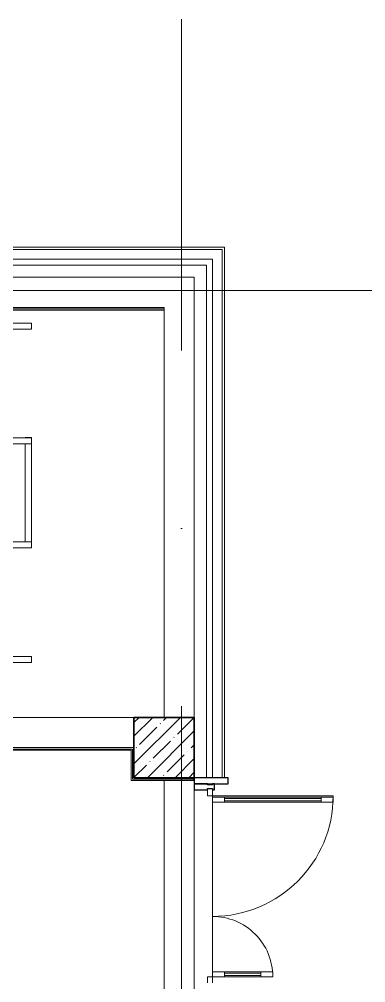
# Model space of a CAD drawing. Header units: millimetres. Extents: x 5993 to 95364, y 94667 to 143522.
# Drawn here: x 43623 to 43856, y 117507 to 118158 of the extents above; entities that cross this region are included whole.
import ezdxf

# ---------------------------------------------------------------- set-up
doc = ezdxf.new("R2010")
doc.units = ezdxf.units.MM
doc.linetypes.add('50_200_ШТРИХ_1Т_ш5_п1_п1_', pattern=[1400, 1000, -200, 0, -200])
doc.linetypes.add('Штрих короткий', pattern=[300, 150, -150])
for name, color, linetype, lineweight in [('0-2', 7, 'Continuous', 9), ('S-GRID-____-OTLN-1', 7, '50_200_ШТРИХ_1Т_ш5_п1_п1_', 9), ('Двери', 7, 'Continuous', 9), ('Импосты витража-1', 7, 'Continuous', 25), ('Несущие колонны', 7, 'Continuous', 9), ('Несущие колонны-1', 7, 'Continuous', 35), ('Общие ребра', 7, 'Continuous', 9), ('Ограждение', 7, 'Continuous', 9), ('Перекрытия', 7, 'Continuous', 9), ('Перемычка-1', 7, 'Штрих короткий', 9), ('Стены', 7, 'Continuous', 9), ('Стены-1', 7, 'Continuous', 13), ('Элементы узлов', 7, 'Continuous', 9)]:
    doc.layers.add(name, color=color, linetype=linetype, lineweight=lineweight)

# ---------------------------------------------------------------- blocks, each defined once
blk = doc.blocks.new('Ограждение_СКБ_Подвал - 2-й марш _Л-1_-30506865-АИ2_01_План напольных покрытий и плинтусов 1го этажа _Часть 2_')
at = {"layer": 'Ограждение'}
for p, q in [((3800, 25), (1850, 25)), ((3800, -25), (3800, 25)), ((1850, -25), (3800, -25))]:
    blk.add_line(p, q, dxfattribs=at)
blk = doc.blocks.new('Ограждение_СКБ_Подвал - 2-й марш _Л-1_ 2-30732789-АИ2_01_План напольных покрытий и плинтусов 1го этажа _Часть 2_')
at = {"layer": 'Ограждение'}
for p, q in [((2120, 25), (-160, 25)), ((-160, 25), (-160, -25)), ((2120, -25), (2120, 25)), ((-160, -25), (2120, -25))]:
    blk.add_line(p, q, dxfattribs=at)
blk = doc.blocks.new('BSC_Колонна _Прямоугольная - 500х500-V137-АИ2_01_План напольных покрытий и плинтусов 1го этажа _Часть 2_')
at = {"layer": 'Несущие колонны'}
h = blk.add_hatch(dxfattribs=at)
h.set_pattern_fill('FP_157', color=256, style=0, pattern_type=2)
h.set_pattern_definition([(45, (-25650, -45650), (-114.04925, 114.04925), []), (45, (-25535.95, -45650), (-114.04925, 114.04925), [201.613, -40.323, 3.353, -36.97])])
h.paths.add_polyline_path([(-250, -250), (250, -250), (250, 250), (-250, 250)], flags=0)
at = {"layer": 'Несущие колонны-1'}
for p, q in [((250, 250), (-250, 250)), ((-250, 250), (-250, -250)), ((250, -250), (250, 250)), ((-250, -250), (250, -250))]:
    blk.add_line(p, q, dxfattribs=at)
blk = doc.blocks.new('Прямоугольный импост - Откос НВФ_50х280 мм-31766541-АИ2_01_План напольных покрытий и плинтусов 1го этажа _Часть 2_')
at = {"layer": 'Импосты витража-1'}
for p, q in [((-50, 130), (0, 130)), ((-50, -150), (-50, 130)), ((0, 130), (0, -150)), ((0, -150), (-50, -150))]:
    blk.add_line(p, q, dxfattribs=at)
blk = doc.blocks.new('Прямоугольный импост - Импост структурный с накладкой - 150мм-27090926-АИ2_01_План напольных покрытий и плинтусов 1го этажа _Часть 2_')
at = {"layer": 'Импосты витража-1'}
for p, q in [((-25, 0), (-25, 17)), ((-25, 17), (25, 17)), ((-15, 0), (-25, 0)), ((-15, -40), (-15, 0)), ((25, 0), (15, 0)), ((15, 0), (15, -40)), ((25, 17), (25, 0)), ((-25, -150), (-25, -40)), ((-25, -40), (-15, -40)), ((15, -40), (25, -40)), ((25, -40), (25, -150)), ((25, -150), (-25, -150))]:
    blk.add_line(p, q, dxfattribs=at)
blk = doc.blocks.new('Дверь_Витражная_СКБ_2Ст2 - ДВН_ДАО_Выход_из подвала-31766544-АИ2_01_План напольных покрытий и плинтусов 1го этажа _Часть 2_')
at = {"layer": 'Двери'}
for p, q in [((-750, -500), (-750, 0)), ((750, -1000), (750, 0))]:
    blk.add_line(p, q, dxfattribs=at)
for centre, radius, start, end in [((-750, 0), 500, 270, 0), ((750, 0), 1000, 180, 270)]:
    blk.add_arc(centre, radius, start, end, dxfattribs=at)
at = {"layer": 'Элементы узлов'}
for p, q in [((-800, 40), (-750, 40)), ((-750, 40), (-800, 40)), ((-750, 0), (-800, 0)), ((-800, 0), (-750, 0)), ((-750, 40), (-750, 0)), ((-750, 0), (-750, 40)), ((-710, 0), (-750, 0)), ((-750, -500), (-750, 0)), ((-710, 0), (-750, 0)), ((-750, 0), (-750, -500)), ((-710, -500), (-710, 0)), ((-710, -500), (-710, 0)), ((698, 0), (738, 0)), ((698, -1000), (698, 0)), ((698, 0), (698, -1000)), ((738, 0), (698, 0)), ((738, -1000), (738, 0)), ((738, -1000), (738, 0)), ((800, 40), (750, 40)), ((750, 40), (750, 0)), ((800, 40), (750, 40)), ((750, 40), (750, 0)), ((750, 0), (800, 0)), ((750, 0), (800, 0)), ((-750, -100), (-710, -100)), ((-740, -400), (-740, -100)), ((-720, -400), (-720, -100)), ((738, -100), (698, -100)), ((708, -900), (708, -100)), ((728, -900), (728, -100)), ((-750, -400), (-710, -400)), ((-750, -500), (-710, -500)), ((-750, -500), (-710, -500)), ((738, -900), (698, -900)), ((738, -1000), (698, -1000)), ((698, -1000), (738, -1000))]:
    blk.add_line(p, q, dxfattribs=at)
blk = doc.blocks.new('Проем_Дверь_Прямоугольный - 1800х3300h_дверные проемы-26971140-АИ2_01_План напольных покрытий и плинтусов 1го этажа _Часть 2_')
at = {"layer": 'Перемычка-1'}
for p, q in [((900, 125), (-900, 125)), ((900, -125), (-900, -125))]:
    blk.add_line(p, q, dxfattribs=at)
blk = doc.blocks.new('Ограждение_СКБ_Подвал - Площадка-V260-АИ2_01_План напольных покрытий и плинтусов 1го этажа _Часть 2_')
at = {"layer": 'Ограждение'}
for p, q in [((-350, -25), (-350, 25)), ((-350, 25), (515, 25)), ((515, -25), (-299.6, -25))]:
    blk.add_line(p, q, dxfattribs=at)

msp = doc.modelspace()

# ---------------------------------------------------------------- linework, layer by layer
at = {"layer": 'S-GRID-____-OTLN-1', "color": 251, "ltscale": 0.6, "true_color": 0x636466}
for p, q in [((43732.23, 113733.6), (43732.23, 118157.62)), ((43997.34, 117974.53), (41443.97, 117974.53))]:
    msp.add_line(p, q, dxfattribs=at)
at = {"layer": 'Общие ребра'}
for p, q in [((43759.53, 118002.24), (43346.05, 118002.24)), ((43346.05, 118002.24), (43759.53, 118002.24)), ((43753.02, 117995.73), (43346.05, 117995.73)), ((43748.95, 117991.66), (43346.05, 117991.66)), ((43748.95, 117991.66), (43748.95, 117983.52)), ((43753.02, 117995.73), (43753.02, 117991.66)), ((43753.02, 117991.66), (43753.02, 117983.52)), ((43346.05, 117983.52), (43740.81, 117983.52)), ((43740.81, 117983.52), (43346.05, 117983.52)), ((43748.95, 117645.73), (43748.95, 117983.52)), ((43753.02, 117645.73), (43753.02, 117983.52))]:
    msp.add_line(p, q, dxfattribs=at)
at = {"layer": 'Перекрытия'}
msp.add_line((43740.81, 117507.36), (43740.81, 117637.59), dxfattribs=at)
at = {"layer": 'Стены'}
for p, q in [((43720.46, 117961.3), (43225.82, 117961.3)), ((43572.02, 117962.19), (43720.46, 117962.19)), ((43444.7, 117665.1), (43699.14, 117665.1)), ((43698.24, 117664.21), (43445.59, 117664.21)), ((43698.24, 117643.86), (43698.24, 117664.21)), ((43699.14, 117665.1), (43699.14, 117644.75)), ((43740.33, 117643.86), (43698.24, 117643.86)), ((43699.14, 117644.75), (43740.33, 117644.75)), ((43720.46, 117644.75), (43720.46, 117645.73)), ((43720.46, 117501.09), (43720.46, 117643.86)), ((43740.33, 117644.75), (43740.33, 117643.86)), ((43740.81, 117507.36), (43740.81, 117637.59)), ((43740.81, 117637.59), (43740.81, 117507.36)), ((43753.02, 117637.59), (43753.02, 117507.36))]:
    msp.add_line(p, q, dxfattribs=at)
at = {"layer": 'Стены-1'}
for p, q in [((43759.53, 118003.87), (43346.05, 118003.87)), ((43761.16, 118003.87), (43759.53, 118003.87)), ((43761.16, 117645.73), (43761.16, 118003.87)), ((43759.53, 117995.73), (43759.53, 118002.24)), ((43759.53, 118002.24), (43759.53, 117645.73)), ((43759.53, 117983.52), (43759.53, 117995.73)), ((43740.81, 117963.17), (43740.81, 117983.52)), ((43740.81, 117983.52), (43740.81, 117686.43)), ((43759.53, 117645.73), (43759.53, 117983.52)), ((43346.05, 117963.17), (43720.46, 117963.17)), ((43720.46, 117963.17), (43720.46, 117686.43)), ((43740.81, 117686.43), (43740.81, 117963.17)), ((43700.12, 117686.43), (43482.9, 117686.43)), ((43048.95, 117666.08), (43700.12, 117666.08)), ((43740.81, 117645.73), (43759.53, 117645.73)), ((43759.53, 117645.73), (43761.16, 117645.73))]:
    msp.add_line(p, q, dxfattribs=at)

# ---------------------------------------------------------------- block references
at = {"layer": '0-2', "xscale": 0.08139549610658335, "yscale": 0.08139549610658335, "zscale": 0.08139549610658335}
for name, p, rotation in [('Ограждение_СКБ_Подвал - 2-й марш _Л-1_ 2-30732789-АИ2_01_План напольных покрытий и плинтусов 1го этажа _Часть 2_', (43617.9, 117950.52), 180), ('Ограждение_СКБ_Подвал - 2-й марш _Л-1_ 2-30732789-АИ2_01_План напольных покрытий и плинтусов 1го этажа _Часть 2_', (43617.9, 117873.19), 180), ('Ограждение_СКБ_Подвал - Площадка-V260-АИ2_01_План напольных покрытий и плинтусов 1го этажа _Часть 2_', (43628.89, 117846.78), 269.9999999999985), ('Проем_Дверь_Прямоугольный - 1800х3300h_дверные проемы-26971140-АИ2_01_План напольных покрытий и плинтусов 1го этажа _Часть 2_', (43730.64, 117572.47), 269.9999999999999), ('Дверь_Витражная_СКБ_2Ст2 - ДВН_ДАО_Выход_из подвала-31766544-АИ2_01_План напольных покрытий и плинтусов 1го этажа _Часть 2_', (43753.02, 117572.47), 90.00000000000077)]:
    msp.add_blockref(name, p, dxfattribs=dict(at, rotation=rotation))
for name, p in [('Ограждение_СКБ_Подвал - 2-й марш _Л-1_-30506865-АИ2_01_План напольных покрытий и плинтусов 1го этажа _Часть 2_', (43321.63, 117802.82)), ('Ограждение_СКБ_Подвал - 2-й марш _Л-1_-30506865-АИ2_01_План напольных покрытий и плинтусов 1го этажа _Часть 2_', (43321.63, 117725.5)), ('BSC_Колонна _Прямоугольная - 500х500-V137-АИ2_01_План напольных покрытий и плинтусов 1го этажа _Часть 2_', (43720.46, 117666.08))]:
    msp.add_blockref(name, p, dxfattribs=at)
at = {"layer": '0-2', "extrusion": (0, 0, -1), "xscale": 0.08139549610658335, "yscale": 0.08139549610658335, "zscale": 0.08139549610658335, "rotation": 89.99999999999926}
for name, p in [('Прямоугольный импост - Откос НВФ_50х280 мм-31766541-АИ2_01_План напольных покрытий и плинтусов 1го этажа _Часть 2_', (-43753.02, 117645.73)), ('Прямоугольный импост - Импост структурный с накладкой - 150мм-27090926-АИ2_01_План напольных покрытий и плинтусов 1го этажа _Часть 2_', (-43753.02, 117639.62))]:
    msp.add_blockref(name, p, dxfattribs=at)

doc.saveas('drawing.dxf')
